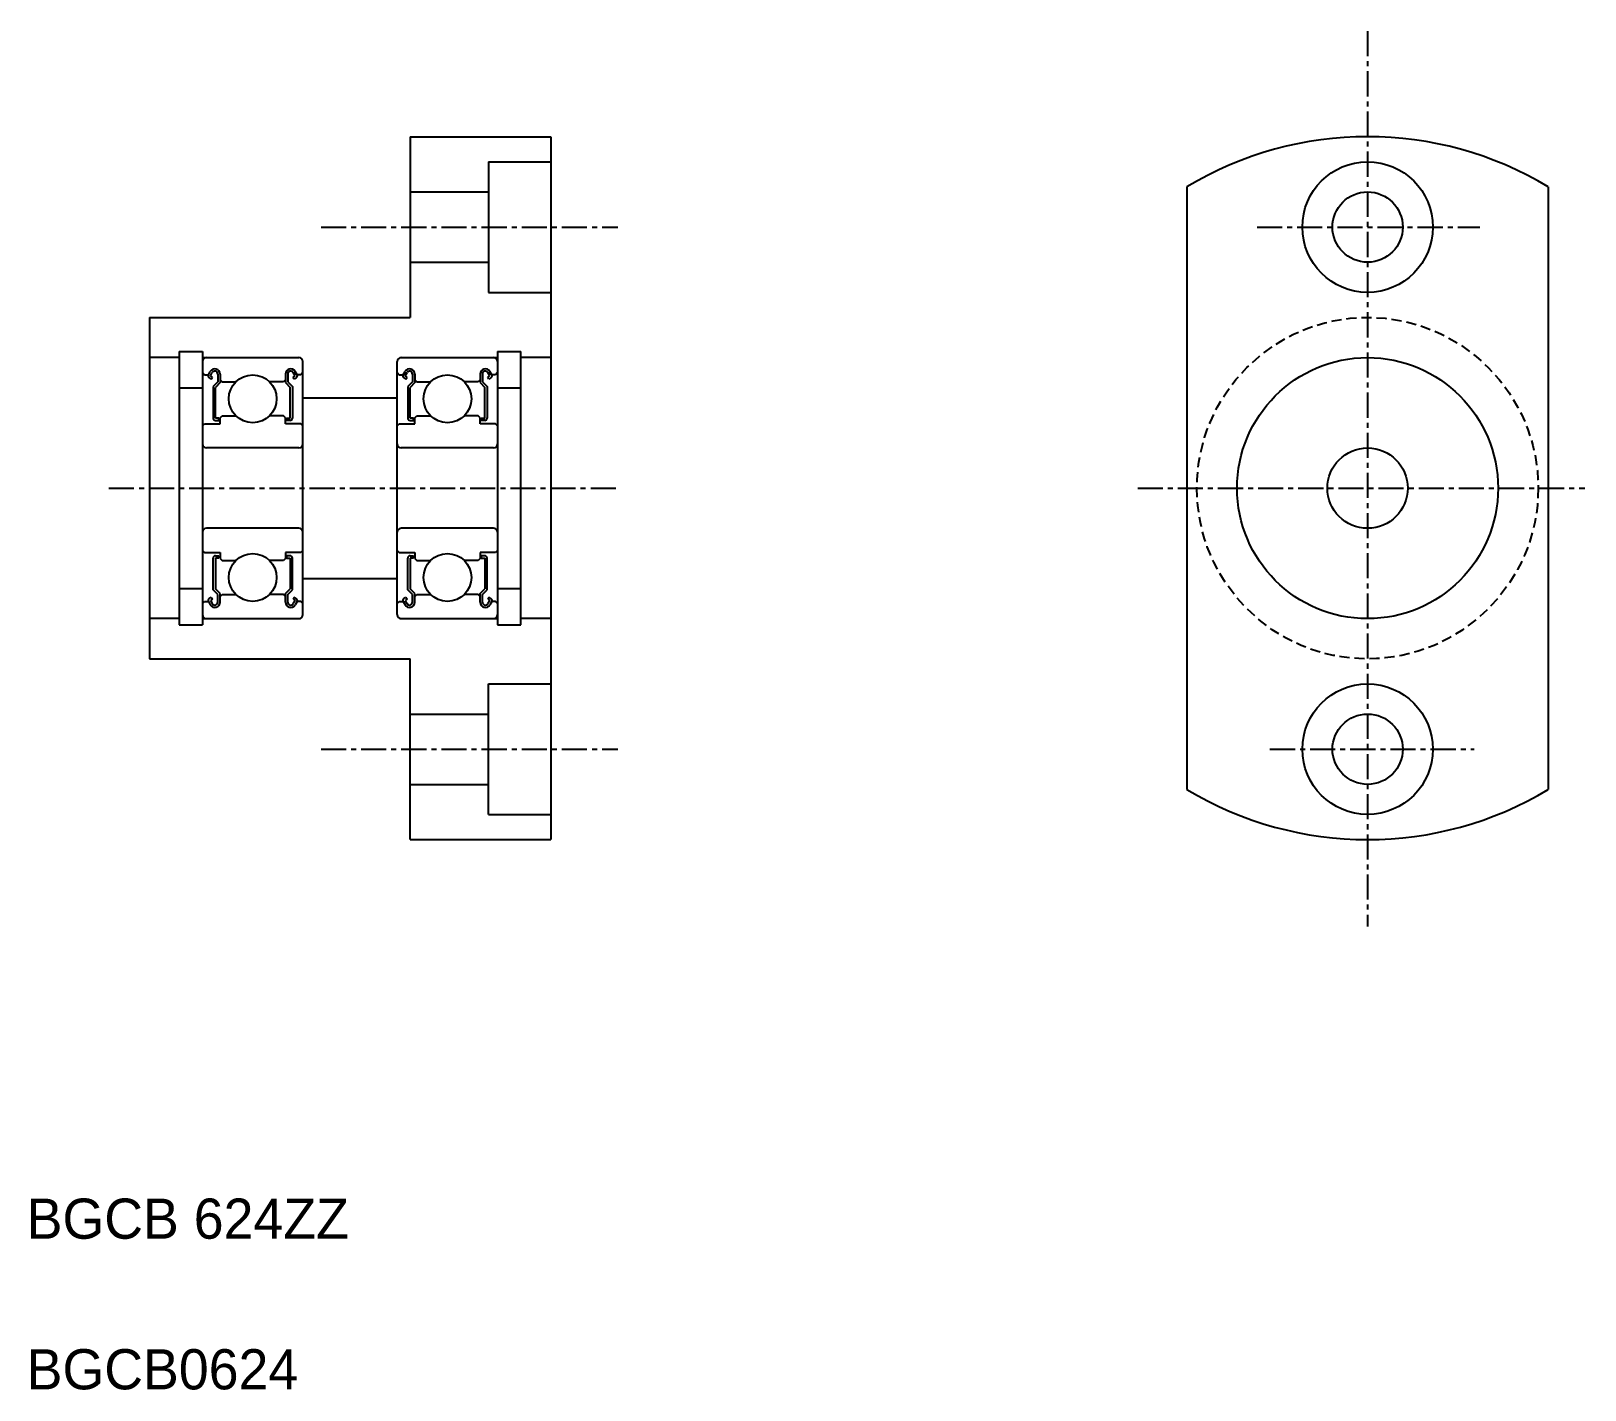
# Model space of a CAD drawing. Extents: x 91.7 to 169.1, y 75.1 to 142.8.
import ezdxf

# ---------------------------------------------------------------- set-up
doc = ezdxf.new("R2010")
doc.units = 0
doc.linetypes.add('CENTER', pattern=[2, 1.25, -0.25, 0.25, -0.25])
doc.linetypes.add('DASHED', pattern=[0.75, 0.5, -0.25])
doc.layers.get('0').update_dxf_attribs({"linetype": 'CONTINUOUS'})
doc.layers.add('CENTER', color=1, linetype='CENTER')

msp = doc.modelspace()

# ---------------------------------------------------------------- linework, layer by layer
at = {"color": 7, "linetype": 'CONTINUOUS'}
for p, q in [((110.553, 137.533), (117.553, 137.533)), ((110.553, 137.533), (110.553, 128.533)), ((112.303, 137.533), (112.303, 137.533)), ((114.053, 137.533), (114.053, 137.533)), ((117.553, 137.533), (117.553, 102.533)), ((114.453, 136.283), (114.453, 129.783)), ((114.453, 136.283), (117.553, 136.283)), ((110.553, 134.783), (114.453, 134.783)), ((149.242, 135.041), (149.242, 105.025)), ((167.242, 135.041), (167.242, 105.025)), ((110.553, 131.283), (114.453, 131.283)), ((114.453, 129.783), (117.553, 129.783)), ((97.553, 128.533), (97.553, 111.533)), ((97.553, 128.533), (110.553, 128.533)), ((99.043, 126.533), (97.553, 126.533)), ((99.043, 126.833), (99.043, 113.233)), ((99.043, 126.833), (100.203, 126.833)), ((100.203, 126.833), (100.203, 113.233)), ((100.203, 126.533), (105.003, 126.533)), ((105.203, 113.733), (105.203, 126.333)), ((109.903, 113.733), (109.903, 126.333)), ((110.103, 126.533), (114.903, 126.533)), ((114.903, 126.833), (114.903, 113.233)), ((114.903, 126.833), (116.063, 126.833)), ((116.063, 113.233), (116.063, 126.833)), ((117.553, 126.533), (116.063, 126.533)), ((100.203, 125.783), (100.303, 125.683)), ((100.303, 125.683), (100.494, 125.683)), ((100.494, 125.683), (100.589, 125.844)), ((100.536, 125.524), (100.637, 125.466)), ((100.594, 125.625), (100.689, 125.785)), ((100.695, 125.567), (100.594, 125.625)), ((100.637, 125.466), (100.695, 125.567)), ((100.959, 125.713), (100.959, 125.333)), ((101.076, 125.713), (101.076, 125.285)), ((101.076, 125.433), (101.176, 125.333)), ((104.33, 125.433), (104.23, 125.333)), ((104.33, 125.713), (104.33, 125.285)), ((104.446, 125.713), (104.446, 125.333)), ((104.71, 125.567), (104.811, 125.625)), ((104.768, 125.466), (104.71, 125.567)), ((104.811, 125.625), (104.716, 125.785)), ((104.869, 125.524), (104.768, 125.466)), ((104.912, 125.683), (104.817, 125.844)), ((105.103, 125.683), (104.912, 125.683)), ((105.203, 125.783), (105.103, 125.683)), ((109.903, 125.783), (110.003, 125.683)), ((110.003, 125.683), (110.194, 125.683)), ((110.194, 125.683), (110.289, 125.844)), ((110.236, 125.524), (110.337, 125.466)), ((110.294, 125.625), (110.389, 125.785)), ((110.395, 125.567), (110.294, 125.625)), ((110.337, 125.466), (110.395, 125.567)), ((110.659, 125.713), (110.659, 125.333)), ((110.776, 125.713), (110.776, 125.285)), ((110.776, 125.433), (110.876, 125.333)), ((114.03, 125.433), (113.93, 125.333)), ((114.03, 125.713), (114.03, 125.285)), ((114.146, 125.713), (114.146, 125.333)), ((114.41, 125.567), (114.511, 125.625)), ((114.468, 125.466), (114.41, 125.567)), ((114.511, 125.625), (114.416, 125.785)), ((114.569, 125.524), (114.468, 125.466)), ((114.612, 125.683), (114.517, 125.844)), ((114.803, 125.683), (114.612, 125.683)), ((114.903, 125.783), (114.803, 125.683)), ((99.043, 125.033), (100.203, 125.033)), ((100.959, 125.333), (100.726, 125.1)), ((100.726, 125.1), (100.726, 123.52)), ((101.076, 125.285), (100.843, 125.052)), ((100.843, 123.52), (100.843, 125.052)), ((101.176, 125.333), (101.869, 125.333)), ((104.23, 125.333), (103.536, 125.333)), ((104.33, 125.285), (104.562, 125.052)), ((104.446, 125.333), (104.679, 125.1)), ((104.562, 123.52), (104.562, 125.052)), ((104.679, 125.1), (104.679, 123.52)), ((110.659, 125.333), (110.426, 125.1)), ((110.426, 125.1), (110.426, 123.52)), ((110.776, 125.285), (110.543, 125.052)), ((110.543, 123.52), (110.543, 125.052)), ((110.876, 125.333), (111.569, 125.333)), ((113.93, 125.333), (113.236, 125.333)), ((114.03, 125.285), (114.262, 125.052)), ((114.146, 125.333), (114.379, 125.1)), ((114.262, 123.52), (114.262, 125.052)), ((114.379, 125.1), (114.379, 123.52)), ((114.903, 125.033), (116.063, 125.033)), ((105.203, 124.533), (109.903, 124.533)), ((100.203, 123.133), (100.303, 123.233)), ((100.303, 123.233), (101.076, 123.233)), ((101.017, 123.52), (100.843, 123.52)), ((100.843, 123.403), (101.017, 123.403)), ((101.017, 123.403), (101.017, 123.52)), ((101.076, 123.533), (101.176, 123.633)), ((101.076, 123.233), (101.076, 123.533)), ((101.176, 123.633), (101.869, 123.633)), ((104.23, 123.633), (103.536, 123.633)), ((104.33, 123.533), (104.23, 123.633)), ((104.33, 123.233), (104.33, 123.533)), ((105.103, 123.233), (104.33, 123.233)), ((104.388, 123.403), (104.388, 123.52)), ((104.388, 123.52), (104.562, 123.52)), ((104.562, 123.403), (104.388, 123.403)), ((105.203, 123.133), (105.103, 123.233)), ((109.903, 123.133), (110.003, 123.233)), ((110.003, 123.233), (110.776, 123.233)), ((110.717, 123.52), (110.543, 123.52)), ((110.543, 123.403), (110.717, 123.403)), ((110.717, 123.403), (110.717, 123.52)), ((110.776, 123.533), (110.876, 123.633)), ((110.776, 123.233), (110.776, 123.533)), ((110.876, 123.633), (111.569, 123.633)), ((113.93, 123.633), (113.236, 123.633)), ((114.03, 123.533), (113.93, 123.633)), ((114.03, 123.233), (114.03, 123.533)), ((114.803, 123.233), (114.03, 123.233)), ((114.088, 123.52), (114.262, 123.52)), ((114.088, 123.403), (114.088, 123.52)), ((114.262, 123.403), (114.088, 123.403)), ((114.903, 123.133), (114.803, 123.233)), ((105.003, 122.033), (100.403, 122.033)), ((114.703, 122.033), (110.103, 122.033)), ((105.003, 118.033), (100.403, 118.033)), ((114.703, 118.033), (110.103, 118.033)), ((100.203, 116.933), (100.303, 116.833)), ((105.203, 116.933), (105.103, 116.833)), ((109.903, 116.933), (110.003, 116.833)), ((114.903, 116.933), (114.803, 116.833)), ((100.303, 116.833), (101.076, 116.833)), ((100.726, 114.966), (100.726, 116.547)), ((100.843, 116.663), (101.017, 116.663)), ((100.843, 116.547), (100.843, 115.014)), ((101.017, 116.547), (100.843, 116.547)), ((101.017, 116.663), (101.017, 116.547)), ((101.076, 116.833), (101.076, 116.533)), ((101.076, 116.533), (101.176, 116.433)), ((101.176, 116.433), (101.869, 116.433)), ((104.23, 116.433), (103.536, 116.433)), ((104.33, 116.533), (104.23, 116.433)), ((105.103, 116.833), (104.33, 116.833)), ((104.33, 116.833), (104.33, 116.533)), ((104.388, 116.663), (104.388, 116.547)), ((104.562, 116.663), (104.388, 116.663)), ((104.388, 116.547), (104.562, 116.547)), ((104.562, 116.547), (104.562, 115.014)), ((104.679, 114.966), (104.679, 116.547)), ((110.003, 116.833), (110.776, 116.833)), ((110.426, 114.966), (110.426, 116.547)), ((110.543, 116.663), (110.717, 116.663)), ((110.543, 116.547), (110.543, 115.014)), ((110.717, 116.547), (110.543, 116.547)), ((110.717, 116.663), (110.717, 116.547)), ((110.776, 116.833), (110.776, 116.533)), ((110.776, 116.533), (110.876, 116.433)), ((110.876, 116.433), (111.569, 116.433)), ((113.93, 116.433), (113.236, 116.433)), ((114.03, 116.533), (113.93, 116.433)), ((114.803, 116.833), (114.03, 116.833)), ((114.03, 116.833), (114.03, 116.533)), ((114.262, 116.663), (114.088, 116.663)), ((114.088, 116.663), (114.088, 116.547)), ((114.088, 116.547), (114.262, 116.547)), ((114.262, 116.547), (114.262, 115.014)), ((114.379, 114.966), (114.379, 116.547)), ((105.203, 115.533), (109.903, 115.533)), ((99.043, 115.033), (100.203, 115.033)), ((100.536, 114.542), (100.637, 114.6)), ((100.637, 114.6), (100.695, 114.499)), ((100.959, 114.733), (100.726, 114.966)), ((101.076, 114.781), (100.843, 115.014)), ((100.959, 114.353), (100.959, 114.733)), ((101.076, 114.353), (101.076, 114.781)), ((101.076, 114.633), (101.176, 114.733)), ((101.176, 114.733), (101.869, 114.733)), ((104.23, 114.733), (103.536, 114.733)), ((104.33, 114.633), (104.23, 114.733)), ((104.33, 114.781), (104.562, 115.014)), ((104.33, 114.353), (104.33, 114.781)), ((104.446, 114.733), (104.679, 114.966)), ((104.446, 114.353), (104.446, 114.733)), ((104.768, 114.6), (104.71, 114.499)), ((104.869, 114.542), (104.768, 114.6)), ((110.236, 114.542), (110.337, 114.6)), ((110.337, 114.6), (110.395, 114.499)), ((110.659, 114.733), (110.426, 114.966)), ((110.776, 114.781), (110.543, 115.014)), ((110.659, 114.353), (110.659, 114.733)), ((110.776, 114.353), (110.776, 114.781)), ((110.776, 114.633), (110.876, 114.733)), ((110.876, 114.733), (111.569, 114.733)), ((113.93, 114.733), (113.236, 114.733)), ((114.03, 114.633), (113.93, 114.733)), ((114.03, 114.781), (114.262, 115.014)), ((114.03, 114.353), (114.03, 114.781)), ((114.146, 114.733), (114.379, 114.966)), ((114.146, 114.353), (114.146, 114.733)), ((114.468, 114.6), (114.41, 114.499)), ((114.569, 114.542), (114.468, 114.6)), ((114.903, 115.033), (116.063, 115.033)), ((100.203, 114.283), (100.303, 114.383)), ((100.303, 114.383), (100.494, 114.383)), ((100.494, 114.383), (100.589, 114.223)), ((100.695, 114.499), (100.594, 114.441)), ((100.594, 114.441), (100.689, 114.281)), ((104.71, 114.499), (104.811, 114.441)), ((104.811, 114.441), (104.716, 114.281)), ((104.912, 114.383), (104.817, 114.223)), ((105.103, 114.383), (104.912, 114.383)), ((105.203, 114.283), (105.103, 114.383)), ((109.903, 114.283), (110.003, 114.383)), ((110.003, 114.383), (110.194, 114.383)), ((110.194, 114.383), (110.289, 114.223)), ((110.395, 114.499), (110.294, 114.441)), ((110.294, 114.441), (110.389, 114.281)), ((114.41, 114.499), (114.511, 114.441)), ((114.511, 114.441), (114.416, 114.281)), ((114.612, 114.383), (114.517, 114.223)), ((114.803, 114.383), (114.612, 114.383)), ((114.903, 114.283), (114.803, 114.383)), ((99.043, 113.533), (97.553, 113.533)), ((99.043, 113.233), (100.203, 113.233)), ((100.203, 113.533), (105.003, 113.533)), ((110.103, 113.533), (114.903, 113.533)), ((114.903, 113.233), (116.063, 113.233)), ((117.553, 113.533), (116.063, 113.533)), ((97.553, 111.533), (110.553, 111.533)), ((110.553, 102.533), (110.553, 111.533)), ((114.453, 103.783), (114.453, 110.283)), ((114.453, 110.283), (117.553, 110.283)), ((110.553, 108.783), (114.453, 108.783)), ((110.553, 105.283), (114.453, 105.283)), ((114.453, 103.783), (117.553, 103.783)), ((110.553, 102.533), (117.553, 102.533))]:
    msp.add_line(p, q, dxfattribs=at)
for centre, radius in [((158.242, 133.033), 3.25), ((158.242, 133.033), 1.75), ((158.242, 120.033), 6.5), ((102.703, 124.483), 1.191), ((112.403, 124.483), 1.191), ((158.242, 120.033), 2), ((102.703, 115.583), 1.191), ((112.403, 115.583), 1.191), ((158.242, 107.033), 3.25), ((158.242, 107.033), 1.75)]:
    msp.add_circle(centre, radius, dxfattribs=at)
at = {"color": 3, "linetype": 'DASHED'}
msp.add_circle((158.242, 120.033), 8.5, dxfattribs=at)
at = {"color": 7, "linetype": 'CONTINUOUS'}
for centre, radius, start, end in [((158.242, 120.033), 17.5, 59.05028, 120.94972), ((100.403, 126.333), 0.2, 90, 180), ((105.003, 126.333), 0.2, 0, 90), ((110.103, 126.333), 0.2, 90, 180), ((114.703, 126.333), 0.2, 0, 90), ((100.594, 125.625), 0.116, 150.00066, 240.00041), ((100.815, 125.713), 0.261, 0, 150.00011), ((100.815, 125.713), 0.145, 0, 149.99983), ((104.591, 125.713), 0.261, 30, 180.00005), ((104.591, 125.713), 0.145, 30, 180.00005), ((104.811, 125.625), 0.116, 299.99921, 29.99951), ((110.294, 125.625), 0.116, 150.00066, 240.00041), ((110.515, 125.713), 0.261, 0, 150.00011), ((110.515, 125.713), 0.145, 0, 149.99983), ((114.291, 125.713), 0.261, 30, 180.00005), ((114.291, 125.713), 0.145, 30, 180.00005), ((114.511, 125.625), 0.116, 299.99921, 29.99951), ((100.843, 123.52), 0.116, 180.00005, 270.00003), ((104.562, 123.52), 0.116, 269.99954, 0), ((110.543, 123.52), 0.116, 180.00005, 270.00003), ((114.262, 123.52), 0.116, 269.99954, 0), ((100.403, 122.233), 0.2, 180, 270), ((105.003, 122.233), 0.2, 270, 0), ((110.103, 122.233), 0.2, 180, 270), ((114.703, 122.233), 0.2, 270, 0), ((100.403, 117.833), 0.2, 90, 180), ((105.003, 117.833), 0.2, 0, 90), ((110.103, 117.833), 0.2, 90, 180), ((114.703, 117.833), 0.2, 0, 90), ((100.843, 116.547), 0.116, 89.99997, 179.99995), ((104.562, 116.547), 0.116, 0, 90.00046), ((110.543, 116.547), 0.116, 89.99997, 179.99995), ((114.262, 116.547), 0.116, 0, 90.00046), ((100.594, 114.441), 0.116, 119.99844, 210.00655), ((100.815, 114.353), 0.261, 209.99989, 0), ((100.815, 114.353), 0.145, 210.00017, 0), ((104.591, 114.353), 0.261, 179.99995, 330), ((104.591, 114.353), 0.145, 179.99995, 330), ((104.811, 114.441), 0.116, 330.00049, 60.00079), ((110.294, 114.441), 0.116, 119.99844, 210.00655), ((110.515, 114.353), 0.261, 209.99989, 0), ((110.515, 114.353), 0.145, 210.00017, 0), ((114.291, 114.353), 0.261, 179.99995, 330), ((114.291, 114.353), 0.145, 179.99995, 330), ((114.511, 114.441), 0.116, 330.00049, 60.00079), ((100.403, 113.733), 0.2, 180, 270), ((105.003, 113.733), 0.2, 270, 0), ((110.103, 113.733), 0.2, 180, 270), ((114.703, 113.733), 0.2, 270, 0), ((158.242, 120.033), 17.5, 239.05028, 300.94972)]:
    msp.add_arc(centre, radius, start, end, dxfattribs=at)
at = {"layer": 'CENTER', "color": 1, "linetype": 'CENTER'}
for p, q in [((158.242, 142.792), (158.242, 98.203)), ((106.105, 133.033), (120.884, 133.033)), ((152.735, 133.033), (163.839, 133.033)), ((95.538, 120.033), (120.884, 120.033)), ((146.789, 120.033), (169.069, 120.033)), ((106.105, 107.033), (120.884, 107.033)), ((153.38, 107.033), (163.552, 107.033))]:
    msp.add_line(p, q, dxfattribs=at)

# ---------------------------------------------------------------- texts
at = {"color": 7, "linetype": 'CONTINUOUS'}
for s, p in [('BGCB 624ZZ', (91.442, 82.655)), ('BGCB0624', (91.442, 75.155))]:
    msp.add_text(s, height=2, dxfattribs=at).set_placement(p)

doc.saveas('drawing.dxf')
